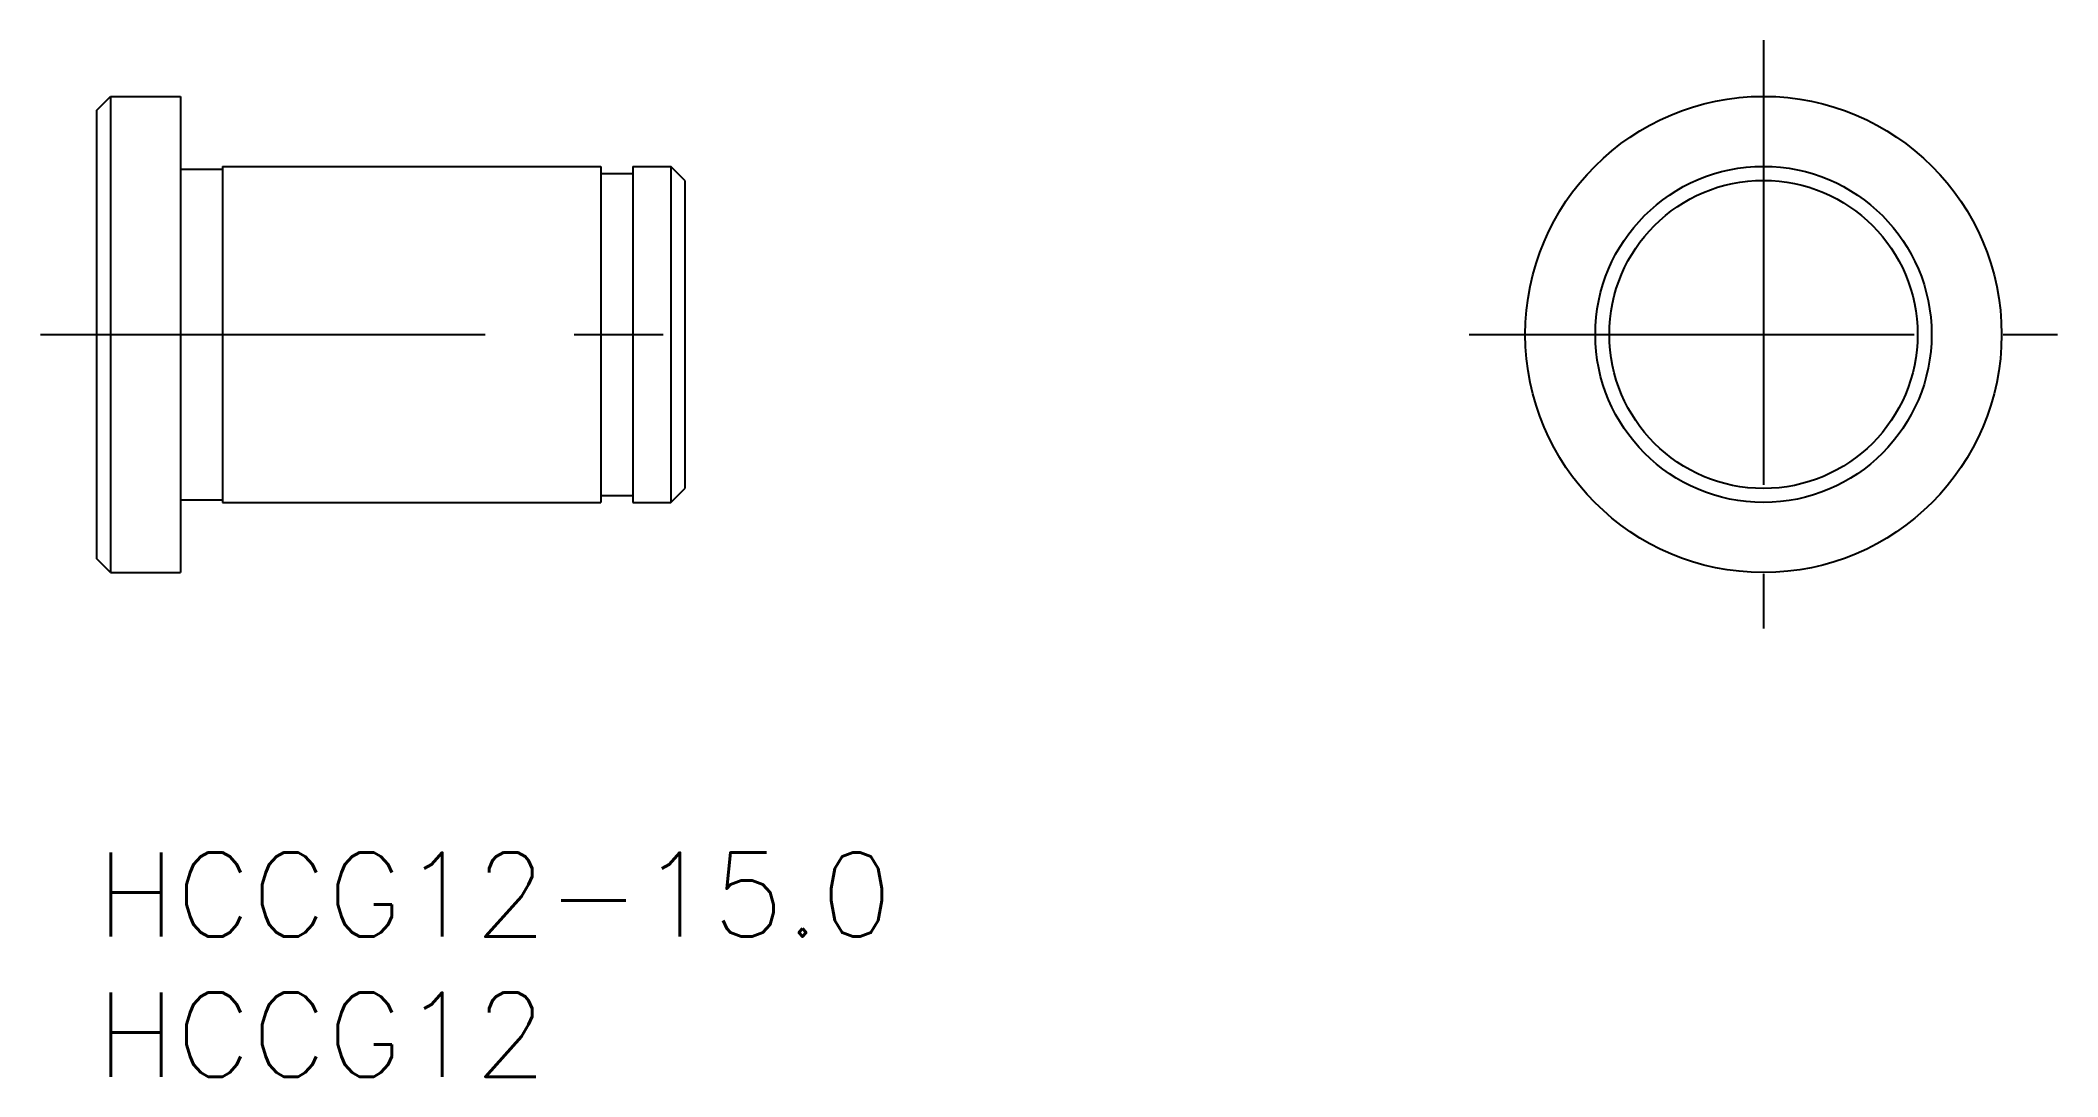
# Model space of a CAD drawing. Extents: x -2 to 70, y -8 to 29.
import ezdxf

# ---------------------------------------------------------------- set-up
doc = ezdxf.new("R2010")
doc.units = 0
doc.header["$LTSCALE"] = 0.5
doc.linetypes.add('CENTER', pattern=[50.8, 31.75, -6.35, 6.35, -6.35])
for name, color, linetype in [('MSM_CENTER', 1, 'CENTER'), ('MSM_CONTINUOUS', 7, 'CONTINUOUS'), ('MSM_PART_NUMBER', 7, 'CONTINUOUS')]:
    doc.layers.add(name, color=color, linetype=linetype)
doc.styles.get("Standard").update_dxf_attribs({"font": 'txt.shx', "height": 3, "bigfont": 'bigfont.shx'})

# ---------------------------------------------------------------- blocks, each defined once
blk = doc.blocks.new('*U3')
at = {"layer": 'MSM_PART_NUMBER'}
blk.add_text('HCCG12-15.0', height=3, dxfattribs=at).set_placement((0, -3))
blk = doc.blocks.new('*U4')
at = {"layer": 'MSM_PART_NUMBER'}
blk.add_text('HCCG12', height=3, dxfattribs=at).set_placement((0, -8))

msp = doc.modelspace()

# ---------------------------------------------------------------- linework, layer by layer
at = {"layer": 'MSM_CENTER'}
for p, q in [((59.5, 29), (59.5, 8)), ((-2, 18.5), (23, 18.5)), ((49, 18.5), (70, 18.5))]:
    msp.add_line(p, q, dxfattribs=at)
at = {"layer": 'MSM_CONTINUOUS'}
for p, q in [((0, 26.5), (0.5, 27)), ((0.5, 27), (3, 27)), ((0.5, 27), (0.5, 10)), ((3, 27), (3, 10)), ((0, 26.5), (0, 10.5)), ((4.5, 24.5), (18, 24.5)), ((4.5, 24.5), (4.5, 12.5)), ((18, 24.5), (18, 12.5)), ((19.15, 24.5), (19.15, 12.5)), ((19.15, 24.5), (20, 24.5)), ((19.15, 24.5), (20, 24.5)), ((19.15, 24.5), (20.5, 24.5)), ((21, 24), (20.5, 24.5)), ((20.5, 24.5), (20.5, 12.5)), ((3, 24.4), (4.5, 24.4)), ((18, 24.25), (19.15, 24.25)), ((21, 24), (21, 13)), ((20.5, 12.5), (21, 13)), ((3, 12.6), (4.5, 12.6)), ((4.5, 12.5), (18, 12.5)), ((18, 12.75), (19.15, 12.75)), ((19.15, 12.5), (20, 12.5)), ((19.15, 12.5), (20, 12.5)), ((19.15, 12.5), (20.5, 12.5)), ((0.5, 10), (0, 10.5)), ((0.5, 10), (3, 10))]:
    msp.add_line(p, q, dxfattribs=at)
for radius in [8.5, 6, 5.5]:
    msp.add_circle((59.5, 18.5), radius, dxfattribs=at)

# ---------------------------------------------------------------- block references
for name in ['*U3', '*U4']:
    msp.add_blockref(name, (0, 0), dxfattribs=at)

doc.saveas('drawing.dxf')
